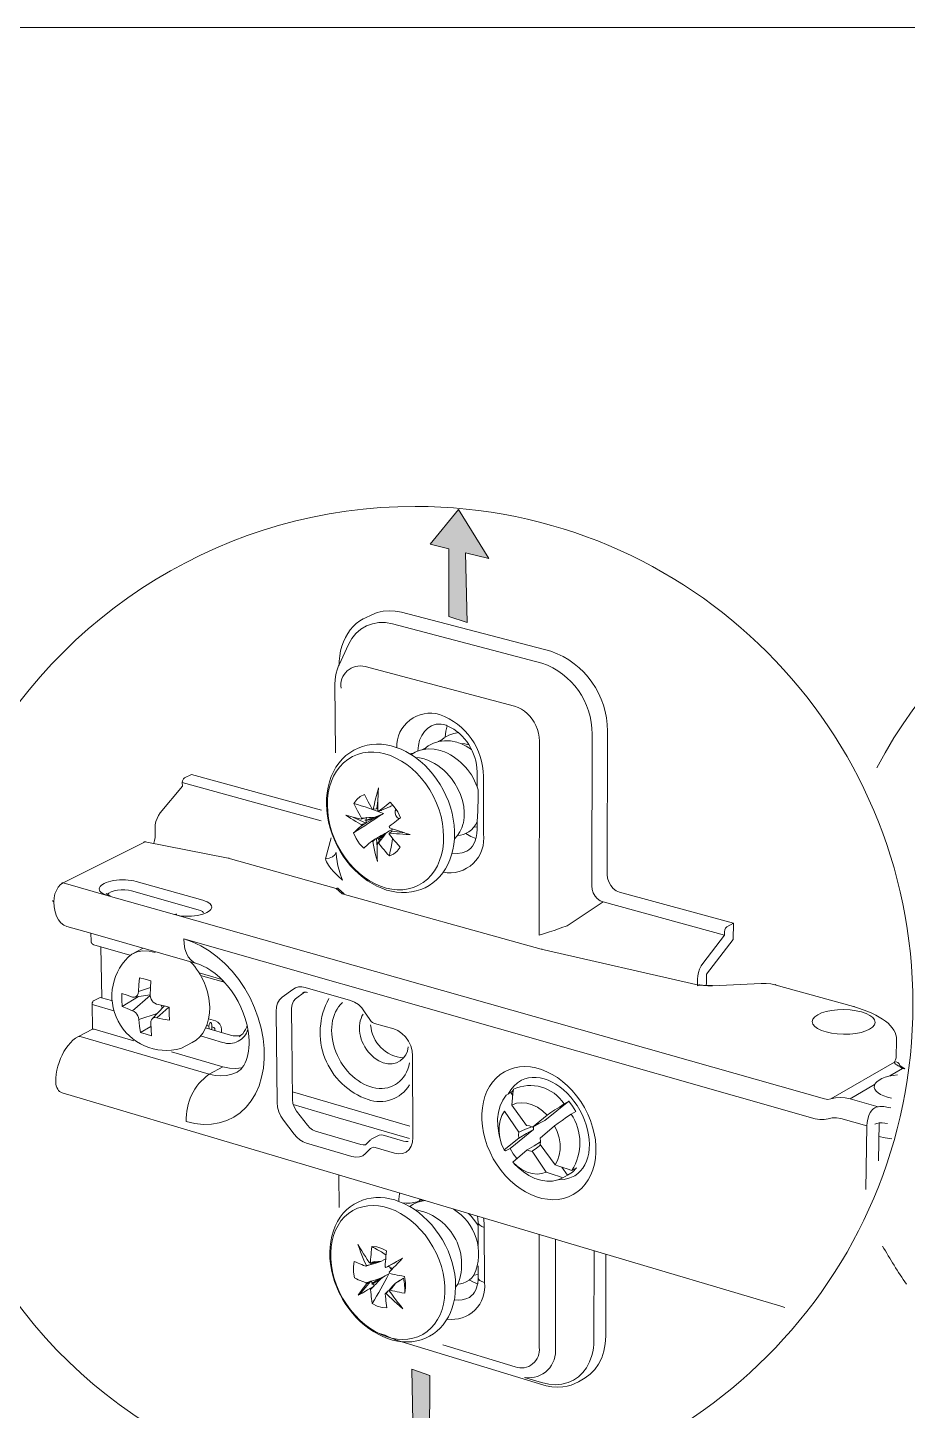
# Model space of a CAD drawing. Header units: metres. Extents: x -6.4 to 35.9, y -8.9 to 6.5.
# Drawn here: x 23.679 to 24.262, y -5.579 to -4.663 of the extents above; entities that cross this region are included whole.
import ezdxf

# ---------------------------------------------------------------- set-up
doc = ezdxf.new("R2010")
doc.units = ezdxf.units.M
doc.header["$MEASUREMENT"] = 0
doc.layers.add('PDF17_Geometry_Num_Penna__7_Num_Penna__7_Num_Penna__7_Num_Penna__7', color=7, linetype='Continuous', lineweight=18)

msp = doc.modelspace()

# ---------------------------------------------------------------- hatches: boundary and pattern name
at = {"layer": 'PDF17_Geometry_Num_Penna__7_Num_Penna__7_Num_Penna__7_Num_Penna__7', "linetype": 'Continuous', "lineweight": 18}
for points in [[(23.9845, -5.01472), (23.96456, -4.98221), (23.94569, -5.00528), (23.95818, -5.00833), (23.95818, -5.05303), (23.9702, -5.05711), (23.9691, -5.01098)], [(23.91905, -5.59367), (23.9388, -5.62629), (23.9578, -5.60332), (23.94532, -5.60021), (23.94557, -5.55551), (23.93358, -5.55136), (23.93443, -5.5975)]]:
    msp.add_hatch(color=7, dxfattribs=at).paths.add_polyline_path(points)

# ---------------------------------------------------------------- linework, layer by layer
at = {"layer": 'PDF17_Geometry_Num_Penna__7_Num_Penna__7_Num_Penna__7_Num_Penna__7', "color": 7, "linetype": 'Continuous', "lineweight": 18, "flags": 128}
for points in [[(24.93505, -8.63265), (22.11517, -8.63265), (22.11517, -4.66332), (24.93505, -4.66332)], [(23.9845, -5.01472), (23.96456, -4.98221), (23.94569, -5.00528), (23.95818, -5.00833), (23.95818, -5.05303), (23.9702, -5.05711), (23.9691, -5.01098)], [(23.90708, -5.20172), (23.90962, -5.20021), (23.90769, -5.20205), (23.90736, -5.2019)], [(24.16474, -5.29575), (24.16482, -5.2958)], [(23.90318, -5.49412), (23.90592, -5.49322), (23.90355, -5.49482), (23.90338, -5.49449)], [(23.91905, -5.59367), (23.9388, -5.62629), (23.9578, -5.60332), (23.94532, -5.60021), (23.94557, -5.55551), (23.93358, -5.55136), (23.93443, -5.5975)]]:
    msp.add_lwpolyline(points, close=True, dxfattribs=at)
for points in [[(24.47294, -5.6321, 0.045081), (24.53235, -5.63744, 0.414217), (24.86185, -5.30794, 0.41422), (24.53235, -4.97844, 0.277368), (24.24138, -5.15318)], [(23.6461, -5.4668, 0.275242), (23.93583, -5.63924, 0.414207), (24.26533, -5.30974, 0.414207), (23.93583, -4.98024, 0.28095), (23.64282, -5.15888)], [(24.07113, -5.23547), (24.06895, -5.23457), (24.06695, -5.23306), (24.06522, -5.23109), (24.06391, -5.2288), (24.06309, -5.22629), (24.06285, -5.22379), (24.06309, -5.12895, 0.319714), (24.02565, -5.0761), (23.92676, -5.0503)], [(23.88674, -5.10057, -0.538209), (23.90265, -5.08622), (24.00162, -5.11243), (24.00388, -5.1132), (24.0061, -5.11435), (24.00806, -5.11566), (24.00995, -5.11726), (24.01163, -5.11899), (24.01315, -5.12095), (24.0145, -5.12309), (24.01564, -5.1253), (24.01668, -5.12779), (24.01736, -5.1303), (24.01782, -5.13296), (24.01799, -5.13555), (24.01795, -5.26398), (24.02151, -5.2629), (24.02475, -5.26188), (24.02774, -5.2609), (24.03069, -5.25988), (24.03365, -5.2588), (24.03508, -5.25828), (24.03644, -5.25774), (24.06021, -5.24199), (24.0582, -5.24118), (24.05637, -5.23982), (24.05485, -5.2381), (24.05369, -5.23605), (24.05296, -5.23375), (24.05272, -5.23138), (24.05296, -5.13088, 0.319317), (24.01967, -5.08389), (23.92073, -5.05798)], [(23.95428, -5.2224, 0.513645), (23.981, -5.19685), (23.98096, -5.15896, 0.315806), (23.95198, -5.11796, 0.505373), (23.92356, -5.13982)], [(23.97678, -5.16568), (23.97674, -5.15588, 0.288176), (23.95706, -5.12534), (23.95636, -5.1251), (23.9546, -5.12461), (23.95291, -5.12436), (23.95128, -5.12427), (23.94976, -5.1244), (23.94841, -5.12468), (23.94669, -5.12534), (23.9441, -5.12702), (23.94189, -5.12919), (23.94012, -5.1319), (23.93877, -5.13498), (23.93795, -5.13842), (23.93762, -5.14207)], [(23.97682, -5.18897), (23.97698, -5.18532), (23.97719, -5.18197), (23.97735, -5.17885), (23.97752, -5.17557), (23.97756, -5.17196), (23.97752, -5.16786, 0.223071), (23.95517, -5.14269), (23.95369, -5.14215)], [(23.90179, -5.20644), (23.89904, -5.20345), (23.89674, -5.20005), (23.8949, -5.19632, 0.003481), (23.91474, -5.18345), (23.91196, -5.18488), (23.91237, -5.18467)], [(24.12365, -5.29702), (24.12377, -5.29694), (24.1239, -5.2969), (24.12398, -5.2969), (24.1241, -5.29686), (24.12419, -5.29686), (24.1243, -5.29686), (24.12591, -5.2971), (24.12759, -5.29723), (24.12927, -5.29731), (24.13091, -5.29735), (24.13255, -5.29727), (24.13263, -5.29735), (24.13267, -5.29747), (24.12964, -5.29752), (24.12661, -5.29739), (24.12365, -5.29702), (24.01922, -5.27332), (23.88751, -5.23654), (23.88358, -5.23302), (23.81207, -5.21305), (23.75704, -5.20231), (23.75729, -5.20219), (23.75754, -5.20214, 0.155843), (23.75594, -5.20239), (23.75647, -5.20223), (23.75705, -5.2023), (23.70267, -5.2294)], [(23.71284, -5.3311), (23.71333, -5.33098), (23.71395, -5.33102), (23.79932, -5.35607, 0.253276), (23.78427, -5.38735), (23.78988, -5.38866), (23.79542, -5.38927), (23.80087, -5.38912), (23.80609, -5.38829), (23.81104, -5.3867), (23.81571, -5.38444), (23.81998, -5.38149), (23.82384, -5.37788), (23.82719, -5.3737), (23.83011, -5.36894), (23.83241, -5.36369), (23.83416, -5.358), (23.83531, -5.35192), (23.83589, -5.34557), (23.83581, -5.33901), (23.83511, -5.33228), (23.83384, -5.32549), (23.83191, -5.31872), (23.82945, -5.31203), (23.82646, -5.30555), (23.82293, -5.29928), (23.81895, -5.29337), (23.81457, -5.28783), (23.80977, -5.2828), (23.80473, -5.27828), (23.7994, -5.27431), (23.79386, -5.27099), (23.78825, -5.26832), (23.78258, -5.26635), (24.20069, -5.38546), (24.20365, -5.38604), (24.20647, -5.386), (24.20918, -5.38546), (24.21189, -5.38489), (24.21477, -5.38489), (24.21767, -5.38542), (24.23473, -5.3903), (24.23418, -5.43243)], [(23.76377, -5.27537), (23.75963, -5.27456), (23.75557, -5.27447), (23.75176, -5.27512), (23.74819, -5.27648, 0.810196), (23.78066, -5.33901), (23.78816, -5.33508)], [(23.73469, -5.30727), (23.72825, -5.30539, 0.205296), (23.72641, -5.30559), (23.72329, -5.30715, 0.27138), (23.72194, -5.3094), (23.72223, -5.30985), (23.72292, -5.31019), (23.7363, -5.31408)], [(23.87866, -5.30596, 0.465013), (23.90457, -5.37283, 0.351932), (23.93213, -5.36316)], [(23.79366, -5.33073), (23.80834, -5.33499, 0.428492), (23.82511, -5.32634)], [(23.90633, -5.32331, 0.376963), (23.92807, -5.34524), (23.92954, -5.34315), (23.93061, -5.34069), (23.93126, -5.3379)], [(24.01339, -5.39104), (24.02315, -5.38317), (24.02565, -5.38148), (24.02836, -5.37968), (24.03123, -5.37776), (24.03439, -5.37562, 0.368998), (24.0008, -5.36595), (24.00052, -5.36886), (24.00027, -5.37156), (24.00002, -5.37407), (23.99982, -5.37641), (24.00958, -5.38993)], [(24.01864, -5.40248), (24.02844, -5.41601), (24.0309, -5.41683), (24.03356, -5.41774), (24.03648, -5.41868), (24.03959, -5.41971, 0.291791), (24.03915, -5.38239), (24.03606, -5.38456), (24.03319, -5.38657), (24.03053, -5.38842), (24.02807, -5.39014), (24.0186, -5.39842)], [(23.96095, -5.44521, -0.379374), (23.97473, -5.48904), (23.97748, -5.48851)], [(23.93562, -5.44573, -0.47948), (23.96406, -5.4951), (23.96584, -5.49486), (23.96751, -5.49442), (23.96957, -5.49355), (23.97146, -5.49236), (23.97321, -5.49084), (23.97473, -5.48904)], [(23.95702, -5.51806, 0.501888), (23.98162, -5.49396), (23.98154, -5.45738), (23.97982, -5.45673), (23.9785, -5.45594), (23.97768, -5.45505), (23.97744, -5.45407), (23.97731, -5.4518), (23.97711, -5.45)], [(23.9542, -5.53523), (24.00196, -5.54981, 0.559327), (24.0179, -5.53681), (24.0179, -5.4621)], [(24.00876, -5.55682, 0.486464), (24.02868, -5.5371), (24.02873, -5.46534)], [(23.90823, -5.49654), (23.90876, -5.49621), (23.90876, -5.49597), (23.91003, -5.49469), (23.91114, -5.49351), (23.91306, -5.49141), (23.9156, -5.48974), (23.91835, -5.48822, -0.017627), (23.90741, -5.50778), (23.90715, -5.5061), (23.90695, -5.50462), (23.90675, -5.50323), (23.90658, -5.5018), (23.90642, -5.5002), (23.9063, -5.49851), (23.90601, -5.49823), (23.90572, -5.49793), (23.90425, -5.4988), (23.90298, -5.49953), (23.90179, -5.50019), (23.90063, -5.50085), (23.89941, -5.50154), (23.89813, -5.50228), (23.89904, -5.50101), (23.8999, -5.49979), (23.90072, -5.49863), (23.90154, -5.49749), (23.90249, -5.49625), (23.90355, -5.49482)], [(23.92877, -5.48994), (23.92943, -5.49379), (23.92943, -5.49749), (23.92885, -5.50097, 0.077792), (23.92802, -5.49113), (23.92532, -5.49268)]]:
    msp.add_lwpolyline(points, format="xyb", dxfattribs=at)
for points in [[(23.90707, -5.05187), (23.91068, -5.05043), (23.9145, -5.04956), (23.91847, -5.04924), (23.92261, -5.04949), (23.92675, -5.05031)], [(23.90252, -5.05408), (23.90145, -5.05461), (23.89908, -5.05604), (23.89682, -5.05777), (23.89473, -5.05974), (23.89285, -5.06191), (23.89112, -5.06433), (23.8896, -5.06695), (23.88833, -5.06974), (23.88726, -5.0727), (23.88645, -5.07585), (23.88583, -5.07913), (23.88551, -5.08253), (23.88542, -5.08508), (23.89158, -5.07167)], [(23.89158, -5.07167), (23.89378, -5.06769), (23.89653, -5.06425), (23.89977, -5.06142), (23.90347, -5.05924), (23.90744, -5.05782), (23.91171, -5.05711), (23.91617, -5.05715), (23.92072, -5.05798)], [(23.90252, -5.05407), (23.90707, -5.05187)], [(23.88513, -5.08569), (23.8846, -5.08696), (23.88411, -5.08827), (23.88346, -5.09053), (23.88301, -5.09287), (23.88276, -5.09525), (23.88267, -5.09767), (23.88302, -5.14333)], [(23.88513, -5.0857), (23.88542, -5.08508)], [(23.9646, -5.12989), (23.96128, -5.1305), (23.95805, -5.13169), (23.95504, -5.13337), (23.9523, -5.13555)], [(23.9557, -5.13292), (23.95608, -5.12898), (23.95706, -5.12534)], [(23.88412, -5.20476), (23.88231, -5.20099), (23.88075, -5.19709), (23.87948, -5.19312), (23.87845, -5.18915), (23.87771, -5.18521), (23.87723, -5.18122), (23.87702, -5.17733), (23.8771, -5.17348), (23.87747, -5.16971), (23.87813, -5.16602), (23.87903, -5.16244), (23.88022, -5.15904), (23.8817, -5.15585), (23.88337, -5.1528), (23.88539, -5.14999), (23.88756, -5.14744), (23.88993, -5.14518), (23.89247, -5.14322), (23.89519, -5.14154), (23.8981, -5.14014), (23.90097, -5.13908), (23.90401, -5.1383), (23.90708, -5.1378), (23.91019, -5.1376), (23.91343, -5.13768), (23.91667, -5.13805), (23.91991, -5.13875), (23.92311, -5.13969), (23.92643, -5.14097), (23.92971, -5.14248), (23.9329, -5.14432), (23.93311, -5.14445)], [(23.95259, -5.14182), (23.94837, -5.14092), (23.94431, -5.14076), (23.9414, -5.14104), (23.93852, -5.14178), (23.93574, -5.14289), (23.93311, -5.14445)], [(23.94021, -5.14129), (23.94238, -5.14018)], [(23.96346, -5.13633), (23.95923, -5.13542), (23.95522, -5.13526), (23.95148, -5.13571), (23.94787, -5.13686), (23.94447, -5.13863), (23.94144, -5.14104)], [(23.95107, -5.13579), (23.95324, -5.13473)], [(23.9537, -5.14215), (23.95259, -5.14182)], [(23.96456, -5.13666), (23.96346, -5.13633)], [(23.96608, -5.13724), (23.96456, -5.13666)], [(23.97137, -5.13793), (23.96866, -5.13739), (23.96608, -5.13724)], [(23.97309, -5.14104), (23.96965, -5.13887), (23.96608, -5.13724)], [(23.93238, -5.14399), (23.93336, -5.14383), (23.9343, -5.14366)], [(23.93311, -5.14445), (23.93602, -5.14641), (23.93914, -5.14884), (23.94209, -5.15145), (23.94492, -5.15437), (23.94754, -5.15745), (23.95, -5.16072), (23.9523, -5.16421), (23.95435, -5.16786), (23.9562, -5.17159), (23.9578, -5.1754), (23.95911, -5.17934), (23.96022, -5.18327), (23.96104, -5.18726), (23.96157, -5.19123), (23.96181, -5.19521), (23.96181, -5.1991), (23.96173, -5.20017)], [(23.94168, -5.14732), (23.93873, -5.14662), (23.93586, -5.14629)], [(23.94283, -5.14769), (23.94168, -5.14732)], [(23.94423, -5.14818), (23.94283, -5.14769)], [(23.96759, -5.19004), (23.96772, -5.18955), (23.96821, -5.18619), (23.96829, -5.18257), (23.96793, -5.17881), (23.96706, -5.17487), (23.96579, -5.17097), (23.96411, -5.16717), (23.96206, -5.16356), (23.95977, -5.16023), (23.95652, -5.1565), (23.95468, -5.15474), (23.95275, -5.15314), (23.95074, -5.15167), (23.94861, -5.15031), (23.94644, -5.14916), (23.94423, -5.14818)], [(23.78312, -5.15995), (23.78238, -5.16061), (23.78181, -5.16175), (23.78164, -5.16298)], [(23.78767, -5.15769), (23.78312, -5.15995)], [(23.87375, -5.1813), (23.78767, -5.15769)], [(23.78164, -5.16298), (23.78169, -5.16528), (23.76705, -5.18303)], [(23.87367, -5.1883), (23.78164, -5.16298)], [(23.91114, -5.1816), (23.9111, -5.1789), (23.91114, -5.17642), (23.91118, -5.17414), (23.91126, -5.1718), (23.91134, -5.16925), (23.91151, -5.16651), (23.91081, -5.16909), (23.91015, -5.1715), (23.90962, -5.17367), (23.90909, -5.17582), (23.90855, -5.17811), (23.90801, -5.18065)], [(23.90228, -5.17097), (23.89949, -5.17228), (23.89707, -5.17429), (23.89519, -5.17688), (23.89605, -5.17865), (23.89687, -5.18029), (23.89765, -5.18176), (23.89842, -5.18324), (23.89928, -5.1848), (23.90027, -5.18652)], [(23.90802, -5.18065), (23.90769, -5.18062), (23.90736, -5.18062), (23.90638, -5.1789), (23.90552, -5.17729), (23.90473, -5.17581), (23.90396, -5.17434), (23.90314, -5.17274), (23.90228, -5.17097)], [(23.91114, -5.17484), (23.91043, -5.18012), (23.9106, -5.18033)], [(23.91179, -5.18193), (23.91306, -5.1809), (23.9143, -5.17992), (23.91544, -5.17901), (23.91659, -5.17815), (23.91782, -5.17716), (23.91925, -5.17606)], [(23.91958, -5.17868), (23.91643, -5.1802)], [(23.91876, -5.17906), (23.91905, -5.17897), (23.91958, -5.17868)], [(23.92106, -5.17795), (23.91905, -5.17897)], [(23.91925, -5.17606), (23.922, -5.17905), (23.9243, -5.18246), (23.92614, -5.18623)], [(23.76364, -5.19316), (23.76376, -5.19099), (23.76422, -5.18881), (23.76492, -5.18668), (23.76589, -5.18472), (23.76705, -5.18303)], [(23.90011, -5.18722), (23.89818, -5.18677), (23.89646, -5.18635), (23.89485, -5.18594), (23.8933, -5.18554), (23.89166, -5.18508), (23.88993, -5.18456), (23.89166, -5.1857), (23.8933, -5.18677), (23.89485, -5.18774), (23.89641, -5.1887), (23.89813, -5.18971), (23.90007, -5.19078)], [(23.89461, -5.1859), (23.90331, -5.18984)], [(23.90281, -5.18631), (23.90011, -5.18722), (23.90019, -5.18685), (23.90027, -5.18652)], [(23.90027, -5.18652), (23.90281, -5.18631)], [(23.9092, -5.18598), (23.90642, -5.18685), (23.90334, -5.18779), (23.90256, -5.18779), (23.90334, -5.1882)], [(23.90334, -5.18602), (23.90281, -5.18631)], [(23.90884, -5.18652), (23.90638, -5.18794), (23.90342, -5.18967), (23.90331, -5.18985)], [(23.90334, -5.18602), (23.90351, -5.18627), (23.90339, -5.18701), (23.90334, -5.18779)], [(23.90884, -5.18652), (23.90622, -5.18733), (23.90334, -5.1882), (23.90338, -5.18894), (23.90342, -5.18967)], [(23.90351, -5.18627), (23.90515, -5.18615), (23.90662, -5.18607), (23.9092, -5.18598)], [(23.90801, -5.18066), (23.9099, -5.18041)], [(23.90884, -5.18652), (23.91237, -5.18467)], [(23.9092, -5.18598), (23.91196, -5.18488)], [(23.91043, -5.18012), (23.9099, -5.18041)], [(23.91114, -5.1804), (23.91085, -5.18037), (23.9106, -5.18032)], [(23.91114, -5.18159), (23.91146, -5.18176), (23.91179, -5.18193)], [(23.91376, -5.1811), (23.91323, -5.1814), (23.91179, -5.18193)], [(23.91643, -5.1802), (23.91515, -5.18065), (23.9136, -5.18122)], [(23.92614, -5.18623), (23.92475, -5.18729), (23.92348, -5.18832), (23.92229, -5.18922), (23.92118, -5.19008), (23.91999, -5.19102), (23.91869, -5.19209)], [(23.92315, -5.18062), (23.92262, -5.1818), (23.92258, -5.18327), (23.92303, -5.1848), (23.92397, -5.18611), (23.92516, -5.18697)], [(23.96374, -5.19812), (23.96575, -5.19787), (23.96776, -5.19734), (23.96965, -5.19652), (23.9714, -5.1955), (23.97301, -5.19418), (23.97449, -5.19267), (23.97576, -5.19091), (23.97682, -5.18898)], [(23.97682, -5.18902), (23.97682, -5.19377)], [(23.76274, -5.20317), (23.76328, -5.20128), (23.7636, -5.19931), (23.76373, -5.19743), (23.76364, -5.19316)], [(23.8949, -5.19632), (23.8958, -5.1955), (23.89666, -5.19472), (23.89749, -5.19398), (23.8983, -5.19325), (23.89916, -5.19245), (23.90019, -5.1916)], [(23.90278, -5.19008), (23.90019, -5.1916), (23.90011, -5.1912), (23.90007, -5.19078)], [(23.90007, -5.19078), (23.90277, -5.19008)], [(23.90277, -5.19008), (23.90331, -5.18984)], [(23.91569, -5.19664), (23.91327, -5.19808), (23.91032, -5.1998)], [(23.9117, -5.20128), (23.91159, -5.20033), (23.91372, -5.19841), (23.91569, -5.19664)], [(23.91331, -5.2007), (23.91261, -5.20062), (23.91191, -5.20046), (23.91425, -5.19841), (23.91638, -5.19652)], [(23.91639, -5.19652), (23.91503, -5.19845), (23.91421, -5.19951), (23.91331, -5.2007)], [(23.9186, -5.19513), (23.91569, -5.19664)], [(23.92052, -5.1941), (23.91881, -5.19501), (23.91638, -5.19652)], [(23.92004, -5.19534), (23.91876, -5.19644), (23.91869, -5.19681), (23.9186, -5.19714)], [(23.91872, -5.21157), (23.92151, -5.2103), (23.92392, -5.2083), (23.92586, -5.20571), (23.92446, -5.2042), (23.92323, -5.20275), (23.92213, -5.20145), (23.92101, -5.20013), (23.91987, -5.19874), (23.9186, -5.19714)], [(23.91868, -5.19209), (23.91876, -5.19245), (23.9188, -5.19287)], [(23.91876, -5.19644), (23.92114, -5.19664), (23.92335, -5.19685), (23.92544, -5.19696), (23.92753, -5.19714), (23.92991, -5.19726), (23.93246, -5.19739), (23.92991, -5.1966), (23.92758, -5.19587), (23.92544, -5.19521), (23.92339, -5.19451), (23.92118, -5.19373), (23.91881, -5.19287)], [(23.92057, -5.19505), (23.92004, -5.19534)], [(23.92057, -5.19505), (23.9204, -5.1948), (23.92052, -5.19418), (23.92057, -5.19353)], [(23.92893, -5.19632), (23.92057, -5.19505)], [(23.96173, -5.20018), (23.96374, -5.19812), (23.96538, -5.1957), (23.9667, -5.193), (23.96759, -5.19004)], [(23.97682, -5.19378), (23.97666, -5.19673), (23.97625, -5.19927), (23.97604, -5.20001), (23.9726, -5.1987), (23.96924, -5.19673)], [(23.97457, -5.19254), (23.97682, -5.19222)], [(23.88772, -5.22768), (23.88452, -5.22481), (23.88194, -5.22215), (23.87993, -5.21977), (23.87833, -5.21756), (23.87714, -5.21542), (23.87673, -5.21435), (23.87653, -5.21337), (23.88019, -5.19953)], [(23.90708, -5.20172), (23.90605, -5.20259), (23.90515, -5.20341), (23.90433, -5.20415), (23.9035, -5.20484), (23.90269, -5.20563), (23.90179, -5.20644)], [(23.90769, -5.20205), (23.90818, -5.20452), (23.90864, -5.20673), (23.90909, -5.20874), (23.90957, -5.21079), (23.91015, -5.21296), (23.91081, -5.2153), (23.91072, -5.21313), (23.91065, -5.21112), (23.91065, -5.20923), (23.91068, -5.20735), (23.91072, -5.20529), (23.91081, -5.203)], [(23.90962, -5.20021), (23.91015, -5.19996)], [(23.91073, -5.20571), (23.91015, -5.19996)], [(23.91032, -5.19981), (23.91093, -5.20009), (23.91158, -5.20033)], [(23.91081, -5.203), (23.91294, -5.2012)], [(23.91872, -5.21157), (23.91733, -5.21006), (23.91614, -5.20866), (23.91503, -5.20739), (23.91392, -5.20608), (23.91274, -5.2046), (23.91146, -5.20304), (23.91113, -5.20304), (23.91081, -5.203)], [(23.91294, -5.2012), (23.91146, -5.20304)], [(23.91171, -5.20128), (23.91191, -5.20046)], [(23.91294, -5.2012), (23.91347, -5.20095), (23.91331, -5.2007)], [(23.92089, -5.19996), (23.92056, -5.20197), (23.92011, -5.20447), (23.91983, -5.20591), (23.9195, -5.2076), (23.91913, -5.20944), (23.91872, -5.21156)], [(23.96018, -5.20981), (23.96362, -5.21005), (23.96694, -5.2096), (23.96997, -5.20845), (23.97137, -5.20755), (23.97264, -5.20644), (23.9737, -5.20513), (23.97469, -5.20354), (23.97555, -5.20157), (23.97604, -5.20001)], [(23.81207, -5.21305), (23.81235, -5.21293), (23.81264, -5.21293)], [(23.87653, -5.21337), (23.87895, -5.21297), (23.88103, -5.21211), (23.88259, -5.21076), (23.88354, -5.20911)], [(23.88353, -5.20977), (23.8837, -5.21247), (23.88411, -5.2153), (23.88468, -5.21809), (23.88543, -5.22096), (23.8864, -5.22411), (23.88772, -5.22768)], [(23.73252, -5.23785), (23.70267, -5.2294), (23.70103, -5.23051), (23.69955, -5.2322), (23.69828, -5.23433), (23.69734, -5.23674), (23.69676, -5.23933), (23.69657, -5.24184)], [(23.70157, -5.22949), (23.7021, -5.22932), (23.70267, -5.2294)], [(23.73211, -5.23699), (23.73306, -5.23609), (23.73449, -5.23532), (23.73642, -5.2347), (23.73867, -5.23425), (23.74109, -5.234), (23.74359, -5.234), (23.74597, -5.23425), (23.7481, -5.2347)], [(23.7481, -5.2347), (23.79214, -5.24716), (23.7937, -5.24774), (23.79493, -5.2484), (23.79575, -5.24917)], [(23.75114, -5.22851), (23.79514, -5.24093)], [(23.88358, -5.23302), (23.88403, -5.23293), (23.88452, -5.23298)], [(23.88452, -5.23298), (23.88481, -5.23309), (23.88505, -5.23331)], [(23.88505, -5.23331), (23.88878, -5.23659), (23.8885, -5.2365)], [(23.69562, -5.2411), (23.69587, -5.2415), (23.69657, -5.24184)], [(23.70521, -5.25819), (23.70316, -5.25729), (23.70132, -5.25586), (23.69972, -5.25385), (23.69841, -5.25143), (23.69746, -5.24855), (23.69685, -5.24531), (23.69657, -5.24184)], [(23.73129, -5.2365), (23.73138, -5.23658), (23.73158, -5.23671), (23.73191, -5.23691), (23.73244, -5.23716), (23.7331, -5.23741), (23.73396, -5.23769)], [(23.73396, -5.23769), (23.73326, -5.2376), (23.73252, -5.23785)], [(23.73252, -5.23785), (23.77656, -5.25037)], [(23.88751, -5.23654), (23.888, -5.23646), (23.8885, -5.2365)], [(24.06022, -5.24199), (24.14054, -5.26409), (24.14059, -5.26176)], [(24.07112, -5.23547), (24.14645, -5.25614), (24.14206, -5.25856)], [(23.77804, -5.25016), (23.77734, -5.25011), (23.77656, -5.25037)], [(23.77656, -5.25037), (24.20681, -5.37235)], [(23.72125, -5.26799), (23.72112, -5.26274), (23.70521, -5.25819)], [(24.14645, -5.25615), (24.14636, -5.26693), (24.12865, -5.28989)], [(24.14206, -5.25856), (24.14133, -5.2593), (24.1408, -5.26045), (24.14059, -5.26175)], [(23.79107, -5.28275), (23.72112, -5.26274)], [(23.72305, -5.27032), (23.72301, -5.27032), (23.72297, -5.27032), (23.72297, -5.2703), (23.72292, -5.2703), (23.72289, -5.2703), (23.72284, -5.27025), (23.72281, -5.27025), (23.72276, -5.27025), (23.72272, -5.27021), (23.72269, -5.27021), (23.72264, -5.27021), (23.72264, -5.27017), (23.7226, -5.27017), (23.72256, -5.27017), (23.72256, -5.27013), (23.72252, -5.27013), (23.72248, -5.27008), (23.72243, -5.27008), (23.72239, -5.27004), (23.72236, -5.27), (23.72231, -5.27), (23.72231, -5.26996), (23.72227, -5.26996), (23.72223, -5.26996), (23.72223, -5.26992), (23.72219, -5.26992), (23.72219, -5.26987), (23.72215, -5.26987), (23.72211, -5.26984), (23.72206, -5.2698), (23.72203, -5.26975), (23.72198, -5.26971), (23.72194, -5.26967), (23.7219, -5.26963), (23.72186, -5.26959), (23.72182, -5.26955), (23.72182, -5.26951), (23.72178, -5.26951), (23.72178, -5.26947), (23.72174, -5.26947), (23.72174, -5.26942), (23.7217, -5.26938), (23.72166, -5.26934), (23.72166, -5.2693), (23.72161, -5.26926), (23.72157, -5.26922), (23.72157, -5.26918), (23.72153, -5.26915), (23.72153, -5.2691), (23.72149, -5.26905), (23.72149, -5.26901), (23.72145, -5.26898), (23.72145, -5.26893), (23.72145, -5.2689), (23.72141, -5.2689), (23.72141, -5.26885), (23.72141, -5.26881), (23.72137, -5.26878), (23.72137, -5.26873), (23.72137, -5.26868), (23.72133, -5.26865), (23.72133, -5.2686), (23.72133, -5.26857), (23.72133, -5.26852), (23.72129, -5.26852), (23.72129, -5.26849), (23.72129, -5.26845), (23.72129, -5.2684), (23.72129, -5.26835), (23.72125, -5.26832), (23.72125, -5.26828), (23.72125, -5.26824), (23.72125, -5.2682), (23.72125, -5.26815), (23.72125, -5.26812), (23.72125, -5.26807), (23.72125, -5.26803), (23.72125, -5.26799)], [(23.74691, -5.27717), (23.72305, -5.27032)], [(23.78258, -5.26635), (23.78283, -5.26984), (23.78341, -5.27308), (23.78435, -5.27595), (23.78562, -5.27841), (23.78722, -5.28042), (23.78902, -5.28185), (23.79107, -5.28275)], [(24.12619, -5.28267), (24.14054, -5.26409)], [(23.72834, -5.30544), (23.72777, -5.27168)], [(23.75573, -5.27263), (23.74818, -5.27648)], [(24.01922, -5.27332), (24.01951, -5.27321), (24.01984, -5.27321)], [(23.80961, -5.29522), (23.80899, -5.29453), (23.80621, -5.29178), (23.80342, -5.2894), (23.80059, -5.28735), (23.7978, -5.28562), (23.79546, -5.28443), (23.79321, -5.28345), (23.79107, -5.28275)], [(23.79276, -5.28895), (23.80772, -5.29325)], [(24.12274, -5.29313), (24.12291, -5.29091), (24.12337, -5.28866), (24.1241, -5.28645), (24.12505, -5.28439), (24.12619, -5.28267)], [(23.75339, -5.29214), (23.75295, -5.29678), (23.75262, -5.30137), (23.75241, -5.30264), (23.75195, -5.30371), (23.75135, -5.3044), (23.75065, -5.30485), (23.7497, -5.30509), (23.74864, -5.30493)], [(23.76057, -5.29874), (23.75261, -5.30137)], [(23.75339, -5.29214), (23.75704, -5.29321), (23.76077, -5.29428)], [(23.76077, -5.29428), (23.76057, -5.29895), (23.76045, -5.30363)], [(23.79374, -5.29063), (23.80866, -5.29489), (23.80822, -5.2946), (23.80792, -5.29408), (23.8078, -5.29333)], [(23.80965, -5.29522), (23.80866, -5.29489)], [(23.82453, -5.32367), (23.82441, -5.32301), (23.82334, -5.3192), (23.82203, -5.31535), (23.82043, -5.31162), (23.81859, -5.30785), (23.81646, -5.30419), (23.81416, -5.30076), (23.81165, -5.29752), (23.80961, -5.29522)], [(23.86287, -5.29862), (23.86066, -5.29821), (23.85853, -5.2983), (23.85652, -5.29884), (23.85475, -5.29986)], [(23.89309, -5.30723), (23.86287, -5.29862)], [(24.12365, -5.29702), (24.12271, -5.29756), (24.12274, -5.29313)], [(24.12845, -5.29727), (24.12857, -5.29575), (24.12861, -5.29428), (24.12865, -5.28989)], [(24.13267, -5.29747), (24.1649, -5.29595), (24.16806, -5.29595), (24.17117, -5.29628), (24.17401, -5.29686)], [(24.174, -5.29686), (24.17433, -5.29673), (24.17466, -5.29678)], [(24.22587, -5.31125), (24.174, -5.29686)], [(23.74183, -5.31117), (23.74167, -5.3069), (23.74167, -5.3026)], [(23.74167, -5.3026), (23.74507, -5.30379), (23.74863, -5.30494)], [(23.75262, -5.30469), (23.74183, -5.31117)], [(23.76045, -5.30387), (23.74875, -5.314)], [(23.74999, -5.30506), (23.76045, -5.30355)], [(23.76044, -5.30363), (23.76057, -5.30502), (23.76098, -5.30629), (23.76159, -5.30735), (23.76237, -5.30826), (23.7634, -5.30903), (23.76459, -5.30957), (23.76873, -5.31063), (23.77299, -5.31166)], [(23.84774, -5.30506), (23.84601, -5.30674), (23.84475, -5.30895), (23.84397, -5.31154), (23.84372, -5.31441)], [(23.85475, -5.29986), (23.84774, -5.30506)], [(23.85664, -5.30609), (23.85516, -5.30769), (23.85426, -5.30982), (23.85397, -5.31231)], [(23.85664, -5.30609), (23.86258, -5.3017), (23.86217, -5.30178), (23.86172, -5.3019), (23.86131, -5.30206)], [(23.86455, -5.3019), (23.86385, -5.30178), (23.86324, -5.3017), (23.86271, -5.3017), (23.86258, -5.3017)], [(23.90236, -5.31465), (23.90043, -5.31211), (23.89818, -5.30993), (23.89567, -5.3083), (23.89309, -5.30723)], [(23.72194, -5.3094), (23.72228, -5.32622)], [(23.74183, -5.31117), (23.74523, -5.31261), (23.74875, -5.314), (23.74982, -5.31453), (23.75081, -5.31535), (23.75154, -5.3163), (23.75216, -5.31732), (23.75265, -5.31855), (23.75294, -5.3199)], [(23.76495, -5.31588), (23.75294, -5.3199)], [(23.76159, -5.31941), (23.76971, -5.31088)], [(23.77279, -5.31162), (23.76471, -5.31863)], [(23.76762, -5.31035), (23.76799, -5.31137), (23.76828, -5.3124)], [(23.77299, -5.31166), (23.77303, -5.31597), (23.77312, -5.32023)], [(23.84372, -5.31441), (23.84434, -5.37485)], [(23.85401, -5.31617), (23.85397, -5.31232)], [(23.85414, -5.32868), (23.85401, -5.31617)], [(23.90572, -5.3199), (23.90235, -5.31465)], [(24.22652, -5.31117), (24.22619, -5.31113), (24.22587, -5.31125)], [(23.69792, -5.36127), (23.69796, -5.35869), (23.6982, -5.35603), (23.69861, -5.35336), (23.69923, -5.35078), (23.70001, -5.34819), (23.70095, -5.3457), (23.70202, -5.34332), (23.70325, -5.34102), (23.70456, -5.33893), (23.706, -5.33696), (23.70755, -5.33516), (23.70919, -5.33359), (23.71099, -5.3322), (23.71284, -5.3311), (23.72227, -5.32622)], [(23.72236, -5.32618), (23.72269, -5.32613), (23.72322, -5.32627)], [(23.72322, -5.32627), (23.74954, -5.33392)], [(23.75397, -5.32851), (23.75339, -5.32425), (23.75295, -5.3199)], [(23.76086, -5.32437), (23.75397, -5.32851)], [(23.76471, -5.31863), (23.76352, -5.3185), (23.76254, -5.31875), (23.7618, -5.31924), (23.76122, -5.31994), (23.76082, -5.32092), (23.76073, -5.32216), (23.76098, -5.32647), (23.76135, -5.33065)], [(23.77311, -5.32023), (23.76885, -5.31949), (23.76471, -5.31863)], [(23.7971, -5.32535), (23.81363, -5.33015), (23.81527, -5.33052), (23.81687, -5.33069), (23.81838, -5.33065), (23.8197, -5.33044), (23.82047, -5.33024)], [(23.80108, -5.32466), (23.80112, -5.32355), (23.80104, -5.32248), (23.80091, -5.32208), (23.80059, -5.32183), (23.80022, -5.32187), (23.79985, -5.32216), (23.79944, -5.32306), (23.79927, -5.32417), (23.7978, -5.32371)], [(23.80764, -5.32651), (23.80731, -5.32466), (23.80646, -5.3229), (23.80514, -5.3215), (23.80358, -5.32073), (23.79907, -5.31941)], [(23.79931, -5.32601), (23.79928, -5.32417)], [(23.80243, -5.32506), (23.80108, -5.32465)], [(23.80108, -5.32465), (23.80112, -5.32655)], [(23.80321, -5.32622), (23.80313, -5.32573), (23.8028, -5.32532), (23.80243, -5.32507)], [(23.80325, -5.32716), (23.80321, -5.32622)], [(23.82047, -5.33024), (23.82162, -5.32921), (23.82269, -5.32786), (23.82355, -5.32638), (23.82425, -5.32469), (23.82453, -5.32367)], [(23.90879, -5.32241), (23.90765, -5.32187), (23.90658, -5.32106), (23.90572, -5.3199)], [(23.92163, -5.32605), (23.90879, -5.32241)], [(23.93409, -5.34381), (23.93376, -5.34057), (23.93283, -5.33728), (23.93135, -5.33422), (23.92937, -5.33138), (23.927, -5.329), (23.92437, -5.3272), (23.92163, -5.32605)], [(23.76135, -5.33065), (23.75762, -5.32962), (23.75397, -5.32851)], [(23.80768, -5.32843), (23.80764, -5.32651)], [(23.81904, -5.33118), (23.82039, -5.33032), (23.82047, -5.33024)], [(23.85434, -5.35242), (23.85414, -5.32868)], [(24.25449, -5.33319), (24.25416, -5.34508), (24.25376, -5.34643), (24.25338, -5.34746), (24.25302, -5.34815)], [(23.77447, -5.34123), (23.80854, -5.35119)], [(23.93433, -5.39789), (23.9341, -5.34381)], [(23.82113, -5.35188), (23.81707, -5.35233), (23.81285, -5.35209), (23.80854, -5.35119), (23.79931, -5.35606)], [(23.85734, -5.38051), (23.85585, -5.37808), (23.85488, -5.37542), (23.85455, -5.37272), (23.85434, -5.35242)], [(24.25309, -5.34849), (24.25305, -5.34831), (24.25302, -5.34816), (24.21103, -5.37235)], [(24.25309, -5.34848), (24.25334, -5.34893), (24.25388, -5.34938), (24.25457, -5.34987), (24.25551, -5.35045), (24.25683, -5.35123), (24.25851, -5.35222), (24.24994, -5.35717)], [(24.25302, -5.34816), (24.25421, -5.34794), (24.25535, -5.34827), (24.25621, -5.3491), (24.25663, -5.35025)], [(24.25634, -5.34996), (24.25634, -5.35), (24.25646, -5.35012), (24.25675, -5.35033)], [(24.25675, -5.35033), (24.25736, -5.35078), (24.25822, -5.35135), (24.259, -5.35185), (24.2599, -5.35242)], [(24.25851, -5.35222), (24.25924, -5.35217), (24.2599, -5.35242)], [(23.70218, -5.36841), (23.70128, -5.368), (23.70045, -5.36747), (23.69972, -5.36676), (23.69914, -5.36599), (23.69862, -5.36492), (23.69824, -5.36379), (23.698, -5.36259), (23.69792, -5.36127)], [(23.81785, -5.35463), (23.81449, -5.35607), (23.81092, -5.35693), (23.80714, -5.35721), (23.80329, -5.35693), (23.79931, -5.35607)], [(23.99745, -5.36914), (23.99917, -5.36635), (24.00121, -5.36386), (24.00351, -5.36173), (24.00613, -5.36004)], [(24.23997, -5.36291), (24.22374, -5.37231)], [(24.1778, -5.50959), (23.70218, -5.36841)], [(23.93225, -5.39051), (23.85451, -5.36775)], [(23.99117, -5.39494), (23.99047, -5.39014), (23.99038, -5.38546), (23.99093, -5.38104), (23.99203, -5.37689), (23.99379, -5.37317), (23.99605, -5.36993)], [(23.99605, -5.36993), (23.99908, -5.36824), (24.00039, -5.37017)], [(23.99908, -5.36824), (23.9999, -5.36738), (24.00072, -5.36656)], [(24.24224, -5.37751), (24.22374, -5.37231), (24.22046, -5.37156), (24.21718, -5.37136), (24.21402, -5.37161), (24.21103, -5.37235)], [(23.84434, -5.37484), (23.84467, -5.37784), (23.84548, -5.38088), (23.84679, -5.38382), (23.84856, -5.38649)], [(23.88481, -5.38481), (23.85508, -5.37612)], [(23.85733, -5.38051), (23.86446, -5.38973)], [(23.99494, -5.38055), (23.99322, -5.38341), (23.99199, -5.3867), (23.99137, -5.39034), (23.99133, -5.39424), (23.99186, -5.39821), (23.99297, -5.40224), (23.99461, -5.40613), (24.00433, -5.3983)], [(23.99494, -5.38055), (24.00438, -5.39428)], [(23.99982, -5.37641), (24.0029, -5.37529), (24.00622, -5.37489), (24.00971, -5.37517), (24.01327, -5.3762), (24.01676, -5.37792), (24.02007, -5.38027), (24.02315, -5.38317)], [(24.03439, -5.37563), (24.03743, -5.37394), (24.02172, -5.38657)], [(24.03743, -5.37394), (24.03997, -5.37718), (24.04218, -5.3807)], [(24.04218, -5.3807), (24.03914, -5.38239)], [(24.20681, -5.37235), (24.20897, -5.37268), (24.21103, -5.37235)], [(24.23473, -5.3903), (24.23493, -5.38802), (24.23538, -5.38571), (24.23612, -5.38341), (24.23711, -5.38132), (24.23781, -5.38027), (24.23854, -5.3794), (24.23932, -5.37873), (24.24014, -5.37821), (24.24108, -5.37781), (24.24223, -5.37751)], [(24.24223, -5.37751), (24.24331, -5.37743), (24.24428, -5.37738), (24.24522, -5.37743), (24.24613, -5.37748), (24.24707, -5.37759), (24.24809, -5.37776)], [(24.24809, -5.37776), (24.25077, -5.37819)], [(23.84856, -5.38649), (23.85569, -5.39576)], [(23.86447, -5.38973), (23.86611, -5.3915), (23.86792, -5.39281), (23.86988, -5.39367)], [(23.93196, -5.39868), (23.88481, -5.38481)], [(24.01339, -5.39104), (24.01147, -5.39018), (24.00957, -5.38994)], [(24.02172, -5.38657), (24.01774, -5.38871), (24.01339, -5.39104)], [(24.02807, -5.39014), (24.02983, -5.39403), (24.03102, -5.39805), (24.03168, -5.40207), (24.03172, -5.40601), (24.03119, -5.4097), (24.03008, -5.41306), (24.02844, -5.41601)], [(24.24289, -5.38825), (24.24133, -5.38855), (24.24014, -5.38904)], [(24.24253, -5.41342), (24.24289, -5.38825)], [(24.24289, -5.38825), (24.24486, -5.38817), (24.24682, -5.38842), (24.24854, -5.38871)], [(23.85569, -5.39576), (23.85746, -5.39776), (23.85947, -5.39946), (23.8616, -5.40077), (23.86381, -5.40162), (23.89383, -5.41052)], [(23.86988, -5.39367), (23.8999, -5.40249)], [(23.90293, -5.40273), (23.90604, -5.39966), (23.90637, -5.39937), (23.90675, -5.39908), (23.90711, -5.39883), (23.90748, -5.39858)], [(23.91055, -5.39695), (23.90748, -5.39858)], [(23.92815, -5.40026), (23.9154, -5.39653), (23.91367, -5.39625), (23.91203, -5.39637), (23.91055, -5.39695)], [(23.92208, -5.4083), (23.92483, -5.40875), (23.9274, -5.40852), (23.92975, -5.40752), (23.93172, -5.40589), (23.93315, -5.40363), (23.93405, -5.40092), (23.93434, -5.39788)], [(23.99191, -5.39838), (23.99117, -5.39494)], [(24.01417, -5.39059), (24.01413, -5.39158), (24.01417, -5.3926), (23.99863, -5.40515)], [(24.00433, -5.3983), (24.00412, -5.39625), (24.00437, -5.39429), (24.00884, -5.39248), (24.01294, -5.3908)], [(24.00433, -5.3983), (24.00949, -5.39535), (24.01417, -5.3926)], [(24.01864, -5.40248), (24.01884, -5.40051), (24.0186, -5.39842)], [(24.25129, -5.39888), (24.24686, -5.39814), (24.24277, -5.39715)], [(23.89383, -5.41052), (23.89641, -5.41096), (23.89887, -5.41077), (23.90109, -5.40995), (23.90298, -5.40852)], [(23.8999, -5.40248), (23.90145, -5.40277), (23.90293, -5.40273)], [(23.90297, -5.40852), (23.90625, -5.40523)], [(23.90625, -5.40523), (23.90716, -5.40466), (23.90818, -5.40441), (23.90932, -5.40458)], [(23.90933, -5.40458), (23.92208, -5.4083)], [(23.92815, -5.40027), (23.92967, -5.40055), (23.93114, -5.40051)], [(23.9956, -5.40683), (23.99531, -5.40662), (23.99507, -5.40647), (23.99482, -5.4063), (23.99461, -5.40614)], [(24.00314, -5.41191), (24.00073, -5.40864), (23.99863, -5.40515), (23.9956, -5.40683)], [(24.0004, -5.41433), (24.00983, -5.40609)], [(24.00388, -5.41769), (24.00741, -5.42065), (24.01113, -5.4231), (24.01503, -5.42499), (24.01897, -5.42622), (24.02287, -5.42683), (24.02668, -5.42676), (24.03028, -5.42602), (24.03365, -5.42467), (24.03058, -5.4236), (24.02771, -5.42262), (24.02508, -5.42171), (24.02262, -5.42085), (24.01315, -5.40707), (24.01614, -5.4049), (24.01893, -5.40285)], [(24.01885, -5.40084), (24.0145, -5.40334), (24.00983, -5.40609)], [(24.00983, -5.40609), (24.0115, -5.40678), (24.01315, -5.40708)], [(24.02262, -5.42085), (24.01967, -5.42179), (24.01651, -5.42209), (24.01319, -5.42175), (24.00983, -5.42077), (24.0065, -5.41918), (24.00331, -5.41699), (24.00039, -5.41433)], [(24.00134, -5.41527), (24.00388, -5.41769)], [(24.03295, -5.41749), (24.03668, -5.42294)], [(23.88538, -5.4443), (23.88522, -5.42269)], [(24.04144, -5.42323), (24.03812, -5.4247), (24.03451, -5.42561), (24.03074, -5.42589)], [(24.03668, -5.42294), (24.03365, -5.42467)], [(24.03668, -5.42294), (24.03988, -5.42081), (24.04263, -5.41798), (24.03959, -5.41971)], [(23.925, -5.44016), (23.925, -5.43914), (23.92508, -5.43819), (23.92512, -5.43737), (23.9252, -5.43651), (23.92532, -5.43565), (23.92549, -5.43467)], [(23.88748, -5.50437), (23.88558, -5.50072), (23.88391, -5.49699), (23.88247, -5.49313), (23.88129, -5.48928), (23.88039, -5.48543), (23.87972, -5.48162), (23.87936, -5.47776), (23.87924, -5.47403), (23.87944, -5.47029), (23.87989, -5.46665), (23.88059, -5.46312), (23.88162, -5.45976), (23.88284, -5.45656), (23.8844, -5.45353), (23.88616, -5.4507), (23.88821, -5.44811), (23.89039, -5.44586), (23.89276, -5.44386), (23.89535, -5.44209), (23.89809, -5.44061), (23.90084, -5.43946), (23.90371, -5.4386), (23.90666, -5.43803), (23.9097, -5.4377), (23.91282, -5.4377), (23.91594, -5.43795), (23.91909, -5.43847), (23.92225, -5.43926), (23.92553, -5.44041), (23.92881, -5.4418), (23.93196, -5.44348), (23.93217, -5.44356)], [(23.93898, -5.44033), (23.93898, -5.43963), (23.93713, -5.44041), (23.93492, -5.44098), (23.93238, -5.44131), (23.92975, -5.44131), (23.92721, -5.44107)], [(23.94004, -5.44008), (23.93697, -5.44094), (23.93451, -5.44209), (23.93217, -5.44356)], [(23.93217, -5.44356), (23.93508, -5.44542), (23.93819, -5.44762), (23.94119, -5.45013), (23.94406, -5.45287), (23.94676, -5.45579), (23.94935, -5.45894), (23.95173, -5.46226), (23.95391, -5.46571), (23.95583, -5.46931), (23.95755, -5.473), (23.95903, -5.47678), (23.9603, -5.48063), (23.96124, -5.48448), (23.96198, -5.48834), (23.96243, -5.49219), (23.96259, -5.49605), (23.96256, -5.49691)], [(23.93898, -5.43869), (23.93898, -5.43917), (23.93898, -5.43963)], [(23.93898, -5.43963), (23.94012, -5.43902)], [(23.94086, -5.43922), (23.94004, -5.44008)], [(23.94254, -5.43972), (23.94004, -5.44008)], [(23.97744, -5.45615), (23.97604, -5.45399), (23.97449, -5.45188), (23.97276, -5.44996), (23.971, -5.44816)], [(23.97744, -5.45407), (23.97744, -5.4694)], [(23.981, -5.45115), (23.98117, -5.4523), (23.98133, -5.45337), (23.98142, -5.45431), (23.98145, -5.45525), (23.98154, -5.45627), (23.98154, -5.45738)], [(23.90564, -5.4808), (23.90412, -5.47866), (23.90281, -5.47673), (23.90162, -5.47493), (23.90044, -5.47304), (23.8992, -5.47104), (23.89789, -5.46882), (23.89884, -5.47136), (23.8997, -5.4737), (23.90056, -5.47584), (23.90142, -5.47793), (23.90236, -5.48014), (23.90347, -5.4826)], [(23.91687, -5.473), (23.91368, -5.47132), (23.91035, -5.47034), (23.90715, -5.47006), (23.90692, -5.47198), (23.90675, -5.47379), (23.90659, -5.47538), (23.90642, -5.47699), (23.9063, -5.47866), (23.90617, -5.48055)], [(23.90715, -5.47006), (23.90827, -5.47066), (23.9092, -5.47124), (23.91089, -5.47219), (23.91228, -5.473), (23.91343, -5.4737), (23.91438, -5.47432), (23.91524, -5.47486), (23.91655, -5.47579)], [(23.89555, -5.49088), (23.8949, -5.48707), (23.8949, -5.48334), (23.89547, -5.47989)], [(23.89547, -5.47989), (23.89683, -5.4805), (23.89805, -5.48104), (23.89925, -5.48154), (23.90039, -5.48203), (23.90166, -5.48256), (23.9031, -5.48309)], [(23.90814, -5.4803), (23.90564, -5.48079), (23.90589, -5.48068), (23.90617, -5.48055)], [(23.90573, -5.48075), (23.90638, -5.48194)], [(23.90585, -5.48223), (23.90638, -5.48194)], [(23.90617, -5.48055), (23.90815, -5.4803)], [(23.91237, -5.48027), (23.90974, -5.48104), (23.90659, -5.48199), (23.90638, -5.48194)], [(23.91237, -5.48027), (23.90998, -5.48068), (23.90736, -5.48113), (23.90695, -5.48154), (23.90658, -5.48199)], [(23.90708, -5.4805), (23.90736, -5.48112)], [(23.91298, -5.47994), (23.91044, -5.48043), (23.90761, -5.48092), (23.9072, -5.4805)], [(23.90868, -5.48002), (23.90868, -5.48027), (23.90814, -5.48059), (23.90761, -5.48092)], [(23.90868, -5.48002), (23.90814, -5.48031)], [(23.90868, -5.48027), (23.9099, -5.48014), (23.91105, -5.48006), (23.91297, -5.47994)], [(23.91237, -5.48027), (23.91294, -5.47998)], [(23.91298, -5.47994), (23.91552, -5.47874)], [(23.9163, -5.47833), (23.91552, -5.47875)], [(23.91643, -5.48403), (23.91618, -5.48376), (23.91589, -5.48346), (23.91601, -5.48162), (23.91618, -5.47989), (23.9163, -5.47825), (23.91646, -5.47665), (23.91667, -5.47493), (23.91688, -5.473)], [(23.91864, -5.48715), (23.92016, -5.48551), (23.92155, -5.48399), (23.9229, -5.48256), (23.92426, -5.48109), (23.92581, -5.47948), (23.92749, -5.47772), (23.9254, -5.47891), (23.92351, -5.48002), (23.9218, -5.48101), (23.92011, -5.48194), (23.91836, -5.48297), (23.91643, -5.48403)], [(23.92749, -5.47776), (23.91839, -5.48297), (23.91839, -5.48321)], [(24.00827, -5.55673), (24.01951, -5.56018), (24.02421, -5.56125), (24.02881, -5.56162), (24.03299, -5.56125), (24.03714, -5.56018), (24.0407, -5.55854), (24.04398, -5.55629), (24.04686, -5.55354), (24.04923, -5.55029), (24.05128, -5.54644), (24.05276, -5.5423), (24.05333, -5.53988), (24.05374, -5.53738), (24.05399, -5.5348), (24.05407, -5.53213), (24.05423, -5.47288)], [(24.04824, -5.55698), (24.05169, -5.55452), (24.05469, -5.55145), (24.05723, -5.54784), (24.05928, -5.54378), (24.06075, -5.53927), (24.06166, -5.53442), (24.06194, -5.52934), (24.0621, -5.47522)], [(23.90318, -5.49412), (23.90179, -5.49355), (23.90047, -5.49302), (23.89928, -5.49252), (23.89813, -5.49203), (23.89691, -5.49149), (23.89555, -5.49088)], [(23.90585, -5.48223), (23.9031, -5.48309), (23.90331, -5.48285), (23.90347, -5.48259)], [(23.90347, -5.4826), (23.90585, -5.48223)], [(23.91597, -5.48949), (23.90703, -5.49494), (23.90769, -5.4947)], [(23.9156, -5.48974), (23.91597, -5.48949), (23.91245, -5.49126)], [(23.91643, -5.48404), (23.91786, -5.48325)], [(23.91839, -5.48297), (23.91786, -5.48326)], [(23.91941, -5.48449), (23.91892, -5.48383), (23.91839, -5.48321)], [(23.91864, -5.48715), (23.9188, -5.48753), (23.91901, -5.48789)], [(23.91901, -5.48789), (23.92069, -5.4883), (23.92233, -5.48862), (23.92381, -5.48896), (23.92532, -5.48928), (23.92692, -5.48957), (23.92877, -5.48994)], [(23.92011, -5.48424), (23.91942, -5.48449)], [(23.91966, -5.48486), (23.92011, -5.48424)], [(23.92011, -5.48555), (23.91991, -5.48518), (23.91966, -5.48486)], [(23.97752, -5.4906), (23.97748, -5.49199), (23.97719, -5.49445), (23.97715, -5.49469), (23.97436, -5.49367), (23.97162, -5.49223)], [(23.97748, -5.48297), (23.97752, -5.4906)], [(23.97752, -5.4906), (23.97777, -5.49158), (23.97859, -5.49248), (23.97989, -5.4933), (23.98162, -5.49396)], [(23.89891, -5.50183), (23.90646, -5.49294)], [(23.90573, -5.49793), (23.90823, -5.49654)], [(23.90593, -5.49322), (23.90646, -5.49293)], [(23.90823, -5.49654), (23.9063, -5.49851)], [(23.91245, -5.49126), (23.90982, -5.49203), (23.90666, -5.49302)], [(23.90666, -5.49302), (23.90703, -5.49367), (23.90745, -5.49432)], [(23.90703, -5.49494), (23.90745, -5.49432), (23.91007, -5.49273), (23.91245, -5.49126)], [(23.90876, -5.49596), (23.90823, -5.49536), (23.90769, -5.49469), (23.91052, -5.49297), (23.91306, -5.49141)], [(23.91794, -5.49945), (23.91655, -5.50122), (23.91626, -5.50134), (23.91601, -5.50146)], [(23.91602, -5.50147), (23.91794, -5.49945)], [(23.91655, -5.50122), (23.91847, -5.5031), (23.92024, -5.50479), (23.92192, -5.50631), (23.92368, -5.50785), (23.92557, -5.5095), (23.92766, -5.51126), (23.92598, -5.50917), (23.92442, -5.50724), (23.92303, -5.5054), (23.92167, -5.50359), (23.92024, -5.50163), (23.91869, -5.49942)], [(23.91848, -5.49891), (23.91848, -5.49917), (23.91794, -5.49946)], [(23.92278, -5.49437), (23.92085, -5.49642), (23.91975, -5.49761), (23.91848, -5.49891), (23.91901, -5.49863), (23.9195, -5.49826)], [(23.92024, -5.49756), (23.91905, -5.49891), (23.91889, -5.49917), (23.91868, -5.49942)], [(23.92885, -5.50097), (23.927, -5.50064), (23.92532, -5.50028), (23.92384, -5.49998), (23.92233, -5.49966), (23.92077, -5.49933), (23.91905, -5.49891)], [(23.91958, -5.49834), (23.9195, -5.49826), (23.92122, -5.49621), (23.92278, -5.49437)], [(23.92004, -5.49778), (23.91991, -5.49793), (23.91975, -5.49806), (23.92139, -5.49613), (23.92282, -5.49437)], [(23.92024, -5.49756), (23.92077, -5.49728)], [(23.92027, -5.49756), (23.9204, -5.49737), (23.92052, -5.4972)], [(23.92077, -5.49728), (23.92052, -5.49719), (23.92184, -5.49569), (23.92282, -5.49437)], [(23.92278, -5.49437), (23.92532, -5.49268)], [(23.92282, -5.49437), (23.92581, -5.49244)], [(23.92581, -5.49244), (23.92532, -5.49268)], [(23.96259, -5.49691), (23.96406, -5.4951)], [(23.97165, -5.50376), (23.97296, -5.50282), (23.97416, -5.50163), (23.97514, -5.50031), (23.97596, -5.49867), (23.9767, -5.49671), (23.97715, -5.4947)], [(23.9074, -5.50777), (23.9106, -5.50946), (23.91388, -5.51044), (23.91712, -5.51073), (23.91688, -5.50909), (23.91663, -5.50753), (23.91646, -5.5061), (23.9163, -5.5047), (23.91613, -5.50318), (23.91602, -5.50146)], [(23.96178, -5.50536), (23.96444, -5.50556), (23.96698, -5.5054), (23.96944, -5.50479), (23.97165, -5.50376)], [(24.18041, -5.51036), (24.1778, -5.50959)], [(23.91597, -5.52877), (23.90851, -5.52647)], [(23.92409, -5.5323), (23.92113, -5.53123), (23.91823, -5.52996), (23.91598, -5.52877)], [(24.02024, -5.5617), (23.92409, -5.5323)], [(24.02024, -5.5617), (24.02241, -5.56232), (24.02619, -5.56301), (24.02996, -5.56322), (24.03365, -5.56301), (24.03636, -5.56256), (24.03898, -5.56182), (24.04148, -5.56079), (24.0439, -5.55957), (24.04824, -5.55698)]]:
    msp.add_lwpolyline(points, dxfattribs=at)
at = {"layer": 'PDF17_Geometry_Num_Penna__7_Num_Penna__7_Num_Penna__7_Num_Penna__7', "color": 7, "linetype": 'Continuous', "lineweight": 18}
for centre, radius, start, end in [((23.84504, -5.35872), 0.18862, 68.31186, 74.5808), ((24.53278, -5.3073), 0.33025, 209.46262, 214.62323)]:
    msp.add_arc(centre, radius, start, end, dxfattribs=at)
for centre, major_axis, ratio in [((23.91615, -5.18839), (-0.02186, 0.04261), 0.743435), ((24.21948, -5.32145), (-0.02078, 0.00026), 0.393538), ((24.01769, -5.39504), (-0.02275, 0.04065), 0.742392), ((23.91768, -5.48726), (-0.02314, 0.04097), 0.730173)]:
    msp.add_ellipse(centre, major_axis=major_axis, ratio=ratio, dxfattribs=at)
for centre, major_axis, ratio, start_param, end_param in [((23.91956, -5.18692), (-0.02322, 0.04544), 0.777566, 1.566104, 4.059749), ((23.74167, -5.23314), (0.01501, 0.00033), 0.382153, 0.87964, 4.04849), ((23.78605, -5.2457), (0.01509, 0.00033), 0.381833, 4.024073, 7.199627), ((23.77264, -5.30418), (-0.01515, 0.03108), 0.723787, 3.158145, 5.126194), ((23.90657, -5.33471), (-0.01535, 0.02863), 0.735899, 0.178544, 3.868135), ((23.91516, -5.33013), (-0.0096, 0.01783), 0.736109, 0.381547, 3.427582), ((24.1645, -5.33656), (0.08998, 0.00403), 0.347299, 6.262238, 7.087955), ((23.81105, -5.3293), (-0.00446, 0.02613), 0.541246, 3.312989, 4.836355), ((24.02326, -5.39193), (-0.01766, 0.0316), 0.683184, 3.165937, 6.258605), ((24.25993, -5.36451), (-0.02024, 0.00024), 0.409252, 4.957086, 7.408454), ((23.92096, -5.48545), (-0.02457, 0.04395), 0.763831, 1.574351, 4.066636)]:
    msp.add_ellipse(centre, major_axis=major_axis, ratio=ratio, start_param=start_param, end_param=end_param, dxfattribs=at)

doc.saveas('drawing.dxf')
